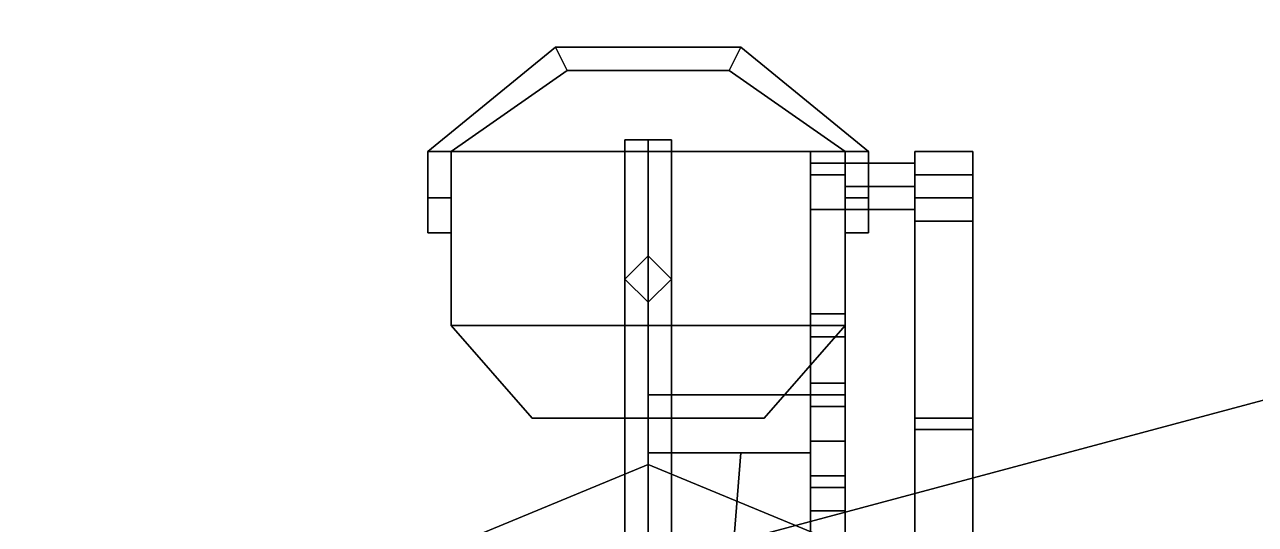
# Model space of a CAD drawing. Header units: millimetres. Extents: x -3.4 to 3.4, y -22.9 to 32.2.
# Drawn here: x -0.538 to 0.524, y -0.112 to 0.32 of the extents above; entities that cross this region are included whole.
import ezdxf

# ---------------------------------------------------------------- set-up
doc = ezdxf.new("R2010")
doc.units = ezdxf.units.MM
doc.layers.add('superstructure', color=3, linetype='Continuous')
doc.layers.add('turret', color=2, linetype='Continuous')

msp = doc.modelspace()

# ---------------------------------------------------------------- linework, layer by layer
for points in [[(2.7, 12.33, -1.51), (2.7, -7.18, -1.51), (-2.7, -7.18, -1.51), (-2.7, 12.33, -1.51)], [(0, -0.06, 3), (-0.3323, -0.1977, 3), (-0.2687, -0.2613, 3), (0, -0.15, 3)], [(0, -0.06, 2.97), (-0.3323, -0.1977, 2.97), (-0.3323, -0.1977, 3), (0, -0.06, 3)], [(0.3323, -0.1977, 3), (0, -0.06, 3), (0, -0.15, 3), (0.2687, -0.2613, 3)], [(0.3323, -0.1977, 2.97), (0, -0.06, 2.97), (0, -0.06, 3), (0.3323, -0.1977, 3)]]:
    msp.add_3dface(points)
at = {"layer": 'superstructure'}
for points in [[(-0.63, 4.2, 2.868), (-2.11, -5.64, 3.0212), (2.11, -5.64, 3.0212), (0.63, 4.2, 2.868)], [(-1.2384, 0.185, 2.97), (0.715, 0.7084, 2.97), (0, 0.9, 2.97), (-0.715, 0.7084, 2.97)], [(-1.43, -0.53, 2.97), (1.2384, 0.185, 2.97), (0.715, 0.7084, 2.97), (-1.2384, 0.185, 2.97)], [(-1.2384, -1.245, 2.97), (1.43, -0.53, 2.97), (1.2384, 0.185, 2.97), (-1.43, -0.53, 2.97)]]:
    msp.add_3dface(points, dxfattribs=at)
at = {"layer": 'turret'}
for points in [[(-0.19, 0.21, 3.84), (-0.08, 0.3, 3.84), (-0.08, 0.3, 3.75), (-0.19, 0.21, 3.75)], [(-0.17, 0.21, 3.84), (-0.07, 0.28, 3.84), (-0.08, 0.3, 3.84), (-0.19, 0.21, 3.84)], [(-0.19, 0.21, 3.75), (-0.08, 0.3, 3.75), (-0.07, 0.28, 3.75), (-0.17, 0.21, 3.75)], [(-0.08, 0.3, 3.75), (0.08, 0.3, 3.75), (0.07, 0.28, 3.75), (-0.07, 0.28, 3.75)], [(-0.07, 0.28, 3.84), (0.07, 0.28, 3.84), (0.08, 0.3, 3.84), (-0.08, 0.3, 3.84)], [(-0.08, 0.3, 3.84), (0.08, 0.3, 3.84), (0.08, 0.3, 3.75), (-0.08, 0.3, 3.75)], [(0.08, 0.3, 3.75), (0.19, 0.21, 3.75), (0.17, 0.21, 3.75), (0.07, 0.28, 3.75)], [(0.07, 0.28, 3.84), (0.17, 0.21, 3.84), (0.19, 0.21, 3.84), (0.08, 0.3, 3.84)], [(0.08, 0.3, 3.84), (0.19, 0.21, 3.84), (0.19, 0.21, 3.75), (0.08, 0.3, 3.75)], [(-0.07, 0.28, 3.75), (-0.07, 0.28, 3.84), (-0.17, 0.21, 3.84), (-0.17, 0.21, 3.75)], [(-0.07, 0.28, 3.57), (-0.17, 0.21, 3.57), (-0.17, 0.21, 3.59), (-0.07, 0.28, 3.59)], [(-0.17, 0.21, 3.59), (0.17, 0.21, 3.59), (0.07, 0.28, 3.59), (-0.07, 0.28, 3.59)], [(0.07, 0.28, 3.75), (0.07, 0.28, 3.84), (-0.07, 0.28, 3.84), (-0.07, 0.28, 3.75)], [(-0.07, 0.28, 3.59), (0.07, 0.28, 3.59), (0.07, 0.28, 3.57), (-0.07, 0.28, 3.57)], [(0.17, 0.21, 3.75), (0.17, 0.21, 3.84), (0.07, 0.28, 3.84), (0.07, 0.28, 3.75)], [(0.07, 0.28, 3.59), (0.17, 0.21, 3.59), (0.17, 0.21, 3.57), (0.07, 0.28, 3.57)], [(-0.02, 0.22, 3.45), (0, 0.22, 3.47), (0.02, 0.22, 3.45), (0, 0.22, 3.43)], [(-0.02, -0.14, 3.45), (0, -0.14, 3.47), (0, 0.22, 3.47), (-0.02, 0.22, 3.45)], [(0, -0.14, 3.43), (-0.02, -0.14, 3.45), (-0.02, 0.22, 3.45), (0, 0.22, 3.43)], [(0, -0.14, 3.47), (0.02, -0.14, 3.45), (0.02, 0.22, 3.45), (0, 0.22, 3.47)], [(0.02, -0.14, 3.45), (0, -0.14, 3.43), (0, 0.22, 3.43), (0.02, 0.22, 3.45)], [(-0.19, 0.21, 3.75), (-0.19, 0.17, 3.75), (-0.19, 0.14, 3.84), (-0.19, 0.21, 3.84)], [(-0.17, 0.21, 3.75), (-0.17, 0.17, 3.75), (-0.19, 0.17, 3.75), (-0.19, 0.21, 3.75)], [(-0.19, 0.21, 3.84), (-0.19, 0.14, 3.84), (-0.17, 0.14, 3.84), (-0.17, 0.21, 3.84)], [(-0.17, 0.14, 3.84), (-0.17, 0.17, 3.75), (-0.17, 0.21, 3.75), (-0.17, 0.21, 3.84)], [(-0.17, 0.21, 3.57), (-0.17, 0.06, 3.57), (-0.17, 0.06, 3.59), (-0.17, 0.21, 3.59)], [(-0.17, 0.06, 3.59), (0.17, 0.06, 3.59), (0.17, 0.21, 3.59), (-0.17, 0.21, 3.59)], [(0.14, 0.19, 4.24), (0.14, 0.21, 4.27), (0.17, 0.21, 4.27), (0.17, 0.19, 4.24)], [(0.14, 0.21, 4.27), (0.14, 0.2, 4.29), (0.17, 0.2, 4.29), (0.17, 0.21, 4.27)], [(0.14, 0.16, 4.25), (0.14, 0.2, 4.29), (0.14, 0.21, 4.27), (0.14, 0.19, 4.24)], [(0.17, 0.21, 3.84), (0.17, 0.21, 3.75), (0.17, 0.17, 3.75), (0.17, 0.14, 3.84)], [(0.17, 0.17, 3.75), (0.17, 0.21, 3.75), (0.19, 0.21, 3.75), (0.19, 0.17, 3.75)], [(0.19, 0.14, 3.84), (0.19, 0.21, 3.84), (0.17, 0.21, 3.84), (0.17, 0.14, 3.84)], [(0.17, 0.21, 3.59), (0.17, 0.06, 3.59), (0.17, 0.06, 3.57), (0.17, 0.21, 3.57)], [(0.17, 0.21, 4.27), (0.17, 0.2, 4.29), (0.17, 0.16, 4.25), (0.17, 0.19, 4.24)], [(0.19, 0.17, 3.75), (0.19, 0.21, 3.75), (0.19, 0.21, 3.84), (0.19, 0.14, 3.84)], [(0.23, 0.15, 4.27), (0.23, 0.17, 4.3), (0.23, 0.19, 4.3), (0.23, 0.21, 4.27)], [(0.23, 0.21, 4.27), (0.23, 0.19, 4.3), (0.28, 0.19, 4.3), (0.28, 0.21, 4.27)], [(0.23, -0.02, 4.14), (0.23, 0.21, 4.14), (0.28, 0.21, 4.14), (0.28, -0.02, 4.14)], [(0.23, -0.03, 4.2), (0.23, 0.15, 4.2), (0.23, 0.21, 4.14), (0.23, -0.02, 4.14)], [(0.23, 0.21, 4.14), (0.23, 0.21, 4.27), (0.28, 0.21, 4.27), (0.28, 0.21, 4.14)], [(0.23, 0.15, 4.2), (0.23, 0.15, 4.27), (0.23, 0.21, 4.27), (0.23, 0.21, 4.14)], [(0.28, 0.19, 4.3), (0.28, 0.17, 4.3), (0.28, 0.15, 4.27), (0.28, 0.21, 4.27)], [(0.28, 0.21, 4.14), (0.28, 0.15, 4.2), (0.28, -0.03, 4.2), (0.28, -0.02, 4.14)], [(0.28, 0.21, 4.27), (0.28, 0.15, 4.27), (0.28, 0.15, 4.2), (0.28, 0.21, 4.14)], [(0.14, 0.2, 4.29), (0.14, 0.07, 4.41), (0.17, 0.07, 4.41), (0.17, 0.2, 4.29)], [(0.14, 0.05, 4.35), (0.14, 0.07, 4.41), (0.14, 0.2, 4.29), (0.14, 0.16, 4.25)], [(0.23, 0.2, 4.27), (0.23, 0.18, 4.25), (0.17, 0.18, 4.25), (0.17, 0.2, 4.27)], [(0.23, 0.18, 4.29), (0.23, 0.2, 4.27), (0.17, 0.2, 4.27), (0.17, 0.18, 4.29)], [(0.17, 0.2, 4.29), (0.17, 0.07, 4.41), (0.17, 0.05, 4.35), (0.17, 0.16, 4.25)], [(0.17, 0.19, 4.24), (0.17, 0.16, 4.25), (0.14, 0.16, 4.25), (0.14, 0.19, 4.24)], [(0.23, 0.19, 4.3), (0.23, 0.17, 4.3), (0.28, 0.17, 4.3), (0.28, 0.19, 4.3)], [(-0.19, 0.17, 3.57), (-0.19, 0.14, 3.57), (-0.19, 0.14, 3.84), (-0.19, 0.17, 3.75)], [(-0.17, 0.17, 3.75), (-0.17, 0.17, 3.57), (-0.19, 0.17, 3.57), (-0.19, 0.17, 3.75)], [(-0.17, 0.14, 3.84), (-0.17, 0.14, 3.59), (-0.17, 0.17, 3.59), (-0.17, 0.17, 3.75)], [(0.23, 0.18, 4.25), (0.23, 0.16, 4.27), (0.17, 0.16, 4.27), (0.17, 0.18, 4.25)], [(0.23, 0.16, 4.27), (0.23, 0.18, 4.29), (0.17, 0.18, 4.29), (0.17, 0.16, 4.27)], [(0.17, 0.17, 3.75), (0.17, 0.17, 3.59), (0.17, 0.14, 3.59), (0.17, 0.14, 3.84)], [(0.19, 0.17, 3.75), (0.19, 0.17, 3.57), (0.17, 0.17, 3.57), (0.17, 0.17, 3.75)], [(0.19, 0.14, 3.57), (0.19, 0.17, 3.57), (0.19, 0.17, 3.75), (0.19, 0.14, 3.84)], [(0.28, 0.15, 4.27), (0.28, 0.17, 4.3), (0.23, 0.17, 4.3), (0.23, 0.15, 4.27)], [(0.17, 0.16, 4.25), (0.17, 0.05, 4.35), (0.14, 0.05, 4.35), (0.14, 0.16, 4.25)], [(0.28, -0.03, 4.2), (0.28, 0.15, 4.2), (0.23, 0.15, 4.2), (0.23, -0.03, 4.2)], [(0.28, 0.15, 4.2), (0.28, 0.15, 4.27), (0.23, 0.15, 4.27), (0.23, 0.15, 4.2)], [(-0.19, 0.14, 3.84), (-0.19, 0.14, 3.57), (-0.17, 0.14, 3.57), (-0.17, 0.14, 3.84)], [(0.17, 0.14, 3.84), (0.17, 0.14, 3.57), (0.19, 0.14, 3.57), (0.19, 0.14, 3.84)], [(0, 0.12, 3.4), (-0.02, 0.1, 3.4), (-0.02, 0.1, 3.57), (0, 0.12, 3.57)], [(0.02, 0.1, 3.4), (0, 0.12, 3.4), (0, 0.12, 3.57), (0.02, 0.1, 3.57)], [(-0.02, 0.1, 3.4), (0, 0.08, 3.4), (0, 0.08, 3.57), (-0.02, 0.1, 3.57)], [(0, 0.08, 3.4), (0.02, 0.1, 3.4), (0.02, 0.1, 3.57), (0, 0.08, 3.57)], [(0.14, -0.07, 4.25), (0.14, -0.01, 4.39), (0.14, 0.07, 4.41), (0.14, 0.05, 4.35)], [(0.14, 0.07, 4.41), (0.14, 0, 4.47), (0.17, 0, 4.47), (0.17, 0.07, 4.41)], [(0.14, -0.01, 4.39), (0.14, -0.04, 4.43), (0.14, 0, 4.47), (0.14, 0.07, 4.41)], [(0.17, 0.07, 4.41), (0.17, -0.01, 4.39), (0.17, -0.07, 4.25), (0.17, 0.05, 4.35)], [(0.17, 0, 4.47), (0.17, -0.04, 4.43), (0.17, -0.01, 4.39), (0.17, 0.07, 4.41)], [(-0.17, 0.06, 3.57), (-0.1, -0.02, 3.57), (-0.1, -0.02, 3.59), (-0.17, 0.06, 3.59)], [(-0.1, -0.02, 3.59), (0.1, -0.02, 3.59), (0.17, 0.06, 3.59), (-0.17, 0.06, 3.59)], [(0.17, 0.06, 3.59), (0.1, -0.02, 3.59), (0.1, -0.02, 3.57), (0.17, 0.06, 3.57)], [(0.14, 0.01, 4.23), (0.14, 0.05, 4.35), (0.17, 0.05, 4.35), (0.17, 0.01, 4.23)], [(0.14, -0.07, 4.2), (0.14, -0.07, 4.25), (0.14, 0.05, 4.35), (0.14, 0.01, 4.23)], [(0.17, 0.05, 4.35), (0.17, -0.07, 4.25), (0.17, -0.07, 4.2), (0.17, 0.01, 4.23)], [(0.14, 0.01, 4.13), (0.14, 0.01, 4.23), (0.17, 0.01, 4.23), (0.17, 0.01, 4.13)], [(0.14, -0.07, 4.13), (0.14, -0.07, 4.2), (0.14, 0.01, 4.23), (0.14, 0.01, 4.13)], [(0.17, 0.01, 4.13), (0.17, -0.07, 4.13), (0.14, -0.07, 4.13), (0.14, 0.01, 4.13)], [(0.17, 0.01, 4.23), (0.17, -0.07, 4.2), (0.17, -0.07, 4.13), (0.17, 0.01, 4.13)], [(0.14, -0.04, 4.43), (0.14, -0.1, 4.47), (0.14, -0.08, 4.52), (0.14, 0, 4.47)], [(0.14, 0, 4.47), (0.14, -0.08, 4.52), (0.17, -0.08, 4.52), (0.17, 0, 4.47)], [(0.17, -0.07, 4.25), (0.17, -0.01, 4.39), (0.14, -0.01, 4.39), (0.14, -0.07, 4.25)], [(0.17, -0.01, 4.39), (0.17, -0.04, 4.43), (0.14, -0.04, 4.43), (0.14, -0.01, 4.39)], [(0.17, -0.08, 4.52), (0.17, -0.1, 4.47), (0.17, -0.04, 4.43), (0.17, 0, 4.47)], [(-0.1, -0.02, 3.57), (0.1, -0.02, 3.57), (0.1, -0.02, 3.59), (-0.1, -0.02, 3.59)], [(0.23, -0.17, 4.13), (0.23, -0.03, 4.2), (0.23, -0.02, 4.14), (0.23, -0.16, 4.07)], [(0.23, -0.16, 4.07), (0.23, -0.02, 4.14), (0.28, -0.02, 4.14), (0.28, -0.16, 4.07)], [(0.28, -0.02, 4.14), (0.28, -0.03, 4.2), (0.28, -0.17, 4.13), (0.28, -0.16, 4.07)], [(0.28, -0.17, 4.13), (0.28, -0.03, 4.2), (0.23, -0.03, 4.2), (0.23, -0.17, 4.13)], [(0.17, -0.04, 4.43), (0.17, -0.1, 4.47), (0.14, -0.1, 4.47), (0.14, -0.04, 4.43)], [(0.17, -0.07, 4.13), (0.17, -0.07, 4.2), (0.14, -0.07, 4.2), (0.14, -0.07, 4.13)], [(0.17, -0.07, 4.2), (0.17, -0.07, 4.25), (0.14, -0.07, 4.25), (0.14, -0.07, 4.2)], [(0.14, -0.1, 4.47), (0.14, -0.14, 4.47), (0.14, -0.15, 4.52), (0.14, -0.08, 4.52)], [(0.14, -0.08, 4.52), (0.14, -0.15, 4.52), (0.17, -0.15, 4.52), (0.17, -0.08, 4.52)], [(0.17, -0.15, 4.52), (0.17, -0.14, 4.47), (0.17, -0.1, 4.47), (0.17, -0.08, 4.52)], [(0.17, -0.1, 4.47), (0.17, -0.14, 4.47), (0.14, -0.14, 4.47), (0.14, -0.1, 4.47)]]:
    msp.add_3dface(points, dxfattribs=at)
at = {"layer": 'turret', "color": 3}
for points in [[(0, -0.05, 4.2), (0, -0.05, 4.25), (0, 0, 4.25), (0, 0, 4.2)], [(0.14, 0, 4.2), (0.14, -0.05, 4.2), (0, -0.05, 4.2), (0, 0, 4.2)], [(0, 0, 4.25), (0, -0.05, 4.25), (0.14, -0.05, 4.25), (0.14, 0, 4.25)], [(0, 0, 4.2), (0, 0, 4.25), (0.14, 0, 4.25), (0.14, 0, 4.2)], [(0.14, 0, 4.25), (0.14, -0.05, 4.25), (0.14, -0.05, 4.2), (0.14, 0, 4.2)], [(0, -0.3, 4.22), (0, -0.3, 4.25), (0, -0.05, 4.25), (0, -0.05, 4.2)], [(0, -0.05, 4.25), (0, -0.3, 4.25), (0.06, -0.3, 4.25), (0.08, -0.05, 4.25)], [(0.08, -0.05, 4.2), (0.06, -0.3, 4.22), (0, -0.3, 4.22), (0, -0.05, 4.2)], [(0.08, -0.05, 4.25), (0.06, -0.3, 4.25), (0.06, -0.3, 4.22), (0.08, -0.05, 4.2)], [(0.14, -0.05, 4.22), (0.14, -0.05, 4.25), (0.08, -0.05, 4.25), (0.08, -0.05, 4.22)]]:
    msp.add_3dface(points, dxfattribs=at)

doc.saveas('drawing.dxf')
